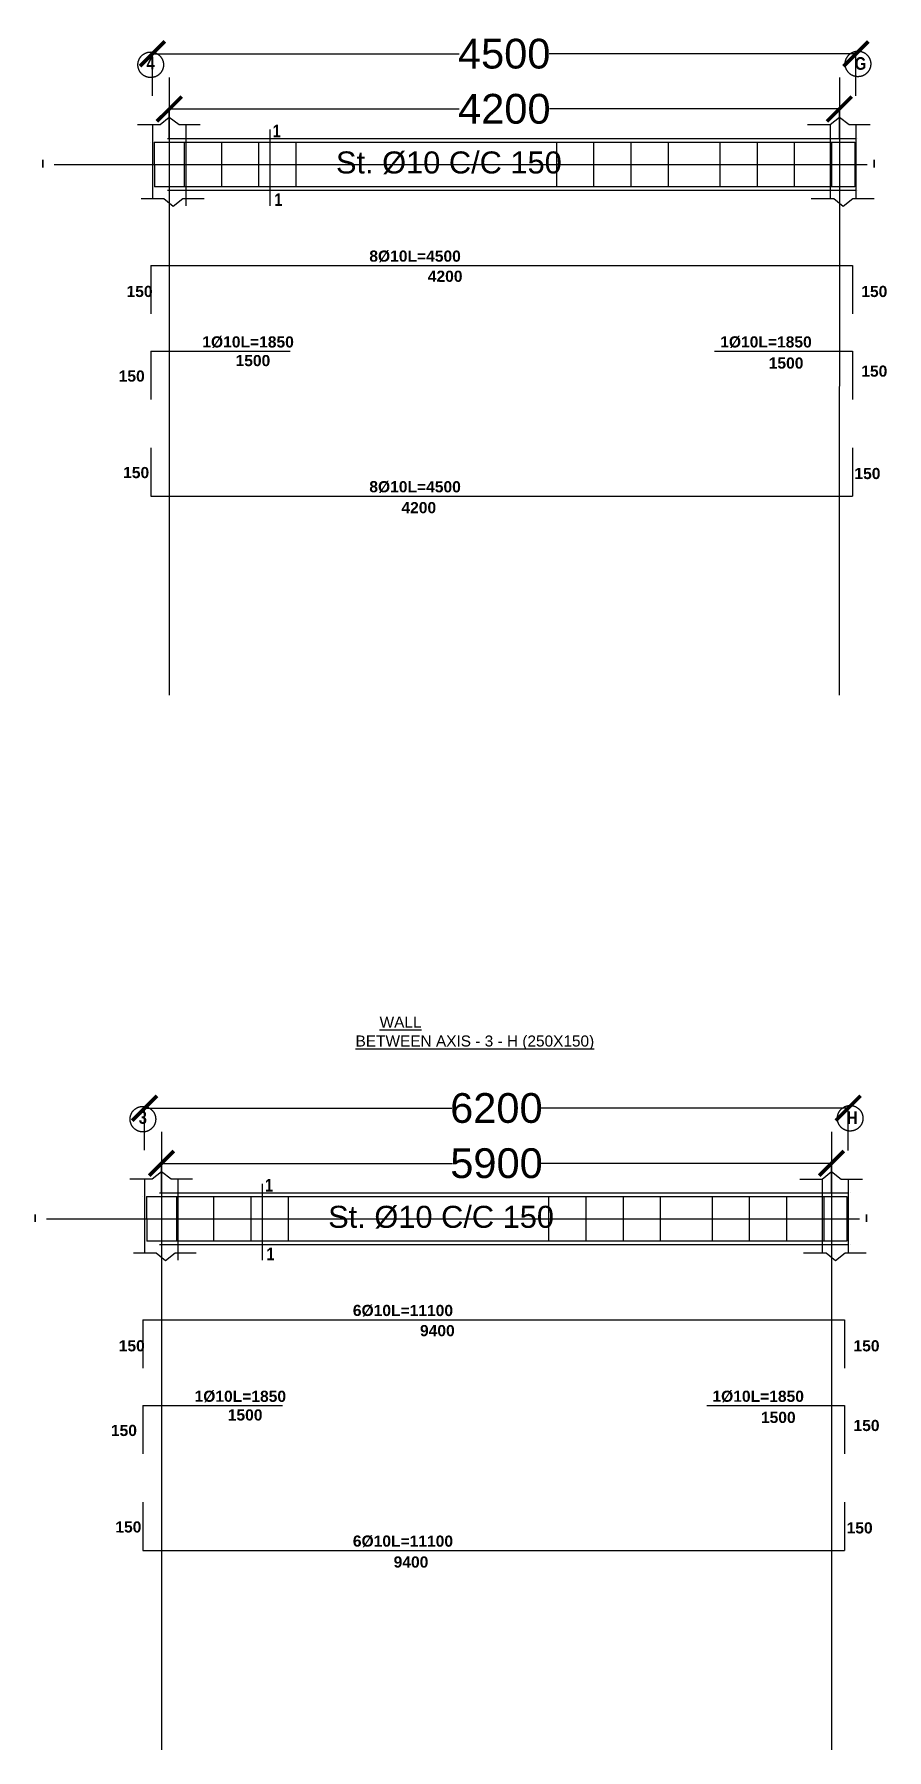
# Model space of a CAD drawing. Header units: millimetres. Extents: x -73920 to 111210, y -48963 to 87920.
# Drawn here: x 83968 to 87402, y 38507 to 45422 of the extents above; entities that cross this region are included whole.
import ezdxf

# ---------------------------------------------------------------- set-up
doc = ezdxf.new("R2010")
doc.units = ezdxf.units.MM
doc.header["$LTSCALE"] = 100
doc.header["$MEASUREMENT"] = 0
doc.linetypes.add('CENTER', pattern=[2, 1.25, -0.25, 0.25, -0.25])
doc.linetypes.add('CENTER2', pattern=[28.575, 19.05, -3.175, 3.175, -3.175])
doc.layers.add('AXIS', color=8, linetype='CENTER')
doc.layers.add('TEX', color=4, linetype='Continuous')
for name, color, linetype, lineweight in [('bar', 2, 'Continuous', 60), ('texts', 3, 'Continuous', 15), ('wal', 7, 'Continuous', 50)]:
    doc.layers.add(name, color=color, linetype=linetype, lineweight=lineweight)
doc.styles.add('50', font='arial.ttf', dxfattribs={"height": 150})
doc.styles.add('G', font='arial.ttf')
doc.styles.add('SIMPLEX', font='arial.ttf', dxfattribs={"height": 120})
doc.styles.add('Swiss Outline Bold Condensed', font='swisscbo.ttf')
doc.dimstyles.new('25SC', dxfattribs={"dimtxt": 20, "dimasz": 100, "dimexe": 0, "dimexo": 0, "dimgap": 0, "dimtad": 0, "dimdec": 0, "dimzin": 0, "dimdsep": 46, "dimtxsty": 'SIMPLEX', "dimblk": 'ARCHTICK', "dimcen": 0, "dimclrd": 1, "dimclre": 1, "dimclrt": 6, "dimadec": 0, "dimazin": 0, "dimtfac": 1, "dimtdec": 0, "dimtix": 1, "dimtmove": 2, "dimatfit": 3, "dimldrblk": 'ARCHTICK', "dimfxl": 50, "dimtolj": 1, "dimtzin": 0, "dimarcsym": 0})

# ---------------------------------------------------------------- blocks, each defined once
blk = doc.blocks.new('_ArchTick')
at = {"color": 0, "const_width": 0.15}
blk.add_lwpolyline([(-0.5, -0.5), (0.5, 0.5)], dxfattribs=at)
blk = doc.blocks.new('*D421')
at = {"color": 1, "lineweight": -2, "transparency": 16777216}
for p, q in [((84480.1, 40751.8), (84480.1, 40870.6)), ((84480.1, 40870.6), (85651.1, 40870.6)), ((87180.1, 40870.6), (86009.1, 40870.6)), ((87180.1, 40751.8), (87180.1, 40870.6))]:
    blk.add_line(p, q, dxfattribs=at)
at = {"layer": 'DEFPOINTS', "color": 0, "lineweight": 25, "transparency": 16777216}
for p in [(87180.1, 40870.6), (84480.1, 40751.8), (87180.1, 40751.8)]:
    blk.add_point(p, dxfattribs=at)
at = {"color": 1, "lineweight": -2, "transparency": 16777216, "xscale": 100, "yscale": 100, "zscale": 100, "rotation": 180}
blk.add_blockref('_ArchTick', (84480.1, 40870.6), dxfattribs=at)
at = {"color": 1, "lineweight": -2, "transparency": 16777216, "xscale": 100, "yscale": 100, "zscale": 100}
blk.add_blockref('_ArchTick', (87180.1, 40870.6), dxfattribs=at)
at = {"color": 6, "transparency": 16777216, "insert": (85830.1, 40870.6), "char_height": 120, "attachment_point": 5, "style": 'SIMPLEX'}
blk.add_mtext('\\A1;5900', dxfattribs=at)
blk = doc.blocks.new('*D423')
at = {"color": 1, "lineweight": -2, "transparency": 16777216}
for p, q in [((84411.9, 40923.2), (84411.9, 41093)), ((84411.9, 41093), (85650.2, 41093)), ((87247, 41093), (86008.8, 41093)), ((87247, 40923.1), (87247, 41093))]:
    blk.add_line(p, q, dxfattribs=at)
at = {"layer": 'DEFPOINTS', "color": 0, "lineweight": 25, "transparency": 16777216}
for p in [(87247, 41093), (84411.9, 40923.2), (87247, 40923.1)]:
    blk.add_point(p, dxfattribs=at)
at = {"color": 1, "lineweight": -2, "transparency": 16777216, "xscale": 100, "yscale": 100, "zscale": 100, "rotation": 180}
blk.add_blockref('_ArchTick', (84411.9, 41093), dxfattribs=at)
at = {"color": 1, "lineweight": -2, "transparency": 16777216, "xscale": 100, "yscale": 100, "zscale": 100}
blk.add_blockref('_ArchTick', (87247, 41093), dxfattribs=at)
at = {"color": 6, "transparency": 16777216, "insert": (85829.5, 41093), "char_height": 120, "attachment_point": 5, "style": 'SIMPLEX'}
blk.add_mtext('\\A1;6200', dxfattribs=at)
blk = doc.blocks.new('*D458')
at = {"color": 1, "lineweight": -2, "transparency": 16777216}
for p, q in [((84511.5, 45002.6), (84511.5, 45121.4)), ((84511.5, 45121.4), (85680.1, 45121.4)), ((87211.5, 45121.4), (86042.9, 45121.4)), ((87211.5, 45002.6), (87211.5, 45121.4))]:
    blk.add_line(p, q, dxfattribs=at)
at = {"layer": 'DEFPOINTS', "color": 0, "lineweight": 25, "transparency": 16777216}
for p in [(87211.5, 45121.4), (84511.5, 45002.6), (87211.5, 45002.6)]:
    blk.add_point(p, dxfattribs=at)
at = {"color": 1, "lineweight": -2, "transparency": 16777216, "xscale": 100, "yscale": 100, "zscale": 100, "rotation": 180}
blk.add_blockref('_ArchTick', (84511.5, 45121.4), dxfattribs=at)
at = {"color": 1, "lineweight": -2, "transparency": 16777216, "xscale": 100, "yscale": 100, "zscale": 100}
blk.add_blockref('_ArchTick', (87211.5, 45121.4), dxfattribs=at)
at = {"color": 6, "transparency": 16777216, "insert": (85861.5, 45121.4), "char_height": 120, "attachment_point": 5, "style": 'SIMPLEX'}
blk.add_mtext('\\A1;4200', dxfattribs=at)
blk = doc.blocks.new('*D460')
at = {"color": 1, "lineweight": -2, "transparency": 16777216}
for p, q in [((84443.3, 45174), (84443.3, 45343.7)), ((84443.3, 45343.7), (85679.5, 45343.7)), ((87278.4, 45343.7), (86042.3, 45343.7)), ((87278.4, 45173.8), (87278.4, 45343.7))]:
    blk.add_line(p, q, dxfattribs=at)
at = {"layer": 'DEFPOINTS', "color": 0, "lineweight": 25, "transparency": 16777216}
for p in [(87278.4, 45343.7), (84443.3, 45174), (87278.4, 45173.8)]:
    blk.add_point(p, dxfattribs=at)
at = {"color": 1, "lineweight": -2, "transparency": 16777216, "xscale": 100, "yscale": 100, "zscale": 100, "rotation": 180}
blk.add_blockref('_ArchTick', (84443.3, 45343.7), dxfattribs=at)
at = {"color": 1, "lineweight": -2, "transparency": 16777216, "xscale": 100, "yscale": 100, "zscale": 100}
blk.add_blockref('_ArchTick', (87278.4, 45343.7), dxfattribs=at)
at = {"color": 6, "transparency": 16777216, "insert": (85860.9, 45343.7), "char_height": 120, "attachment_point": 5, "style": 'SIMPLEX'}
blk.add_mtext('\\A1;4500', dxfattribs=at)

msp = doc.modelspace()

# ---------------------------------------------------------------- linework, layer by layer
at = {"color": 3}
for p, q in [((84383.24999993, 45058.35881684), (84473.99999993, 45058.35881684)), ((84443.32452923, 45058.36416813), (84443.32452923, 44760.30539008)), ((84473.99999993, 45058.35881684), (84511.50952271, 45088.65885564)), ((84511.50952271, 45088.65885564), (84550.64999993, 45058.35881684)), ((84550.64999993, 45058.35881684), (84636.14999993, 45058.35881684)), ((84579.00457498, 44731.3500194), (84579.00457498, 45058.35881684)), ((87083.25832147, 45058.24117061), (87174.00832147, 45058.24117061)), ((87174.00832147, 45058.24117061), (87211.51784425, 45088.54120941)), ((87174.06210367, 45058.24117061), (87174.06210367, 44758.60478431)), ((87211.51784425, 45088.54120941), (87250.65832147, 45058.24117061)), ((87250.65832147, 45058.24117061), (87336.15832147, 45058.24117061)), ((87278.40832147, 45058.24117061), (87278.40832147, 44758.60478431)), ((84436.5, 44987.55328734), (84436.57058824, 44987.55328734)), ((84504.00457505, 45002.55328734), (87278.40832147, 45002.55328734)), ((87286.50000005, 45002.55328734), (87286.50457517, 45002.55328734)), ((84047.7, 44897.55328734), (87324, 44897.55328734)), ((84398.62957498, 44760.3000388), (84489.37957498, 44760.3000388)), ((84489.37957498, 44760.3000388), (84526.88909776, 44730)), ((87278.40832147, 44792.55554336), (84504.00457505, 44792.55323047)), ((84526.88909776, 44730), (84566.02957498, 44760.3000388)), ((84566.02957498, 44760.3000388), (84651.52957498, 44760.3000388)), ((87098.63789653, 44760.18239257), (87189.38789653, 44760.18239257)), ((87189.38789653, 44760.18239257), (87226.89741931, 44729.88235377)), ((87226.89741931, 44729.88235377), (87266.03789653, 44760.18239257)), ((87266.03789653, 44760.18239257), (87351.53789653, 44760.18239257)), ((87286.50000005, 44792.5555749), (87286.49542503, 44792.5555749)), ((84436.47769956, 44490.75311184), (87263.97769949, 44490.75311184)), ((84436.47769956, 44490.75311184), (84436.47769956, 44295.75311184)), ((87263.97769949, 44490.75311184), (87263.97769949, 44295.75311184)), ((84436.46262783, 44144.85333472), (84991.46262783, 44144.85333472)), ((84436.46262783, 44144.85333472), (84436.46262783, 43949.85333472)), ((84443.96720295, 44144.85333472), (84998.96720295, 44144.85333472)), ((86708.96262776, 44144.85333472), (87263.96262776, 44144.85333472)), ((87263.96262776, 44144.85333472), (87263.96262776, 43949.85333472)), ((84436.46643171, 43755.90355805), (84436.46643171, 43560.90355805)), ((87263.96643164, 43755.90355805), (87263.96643164, 43560.90355805)), ((84436.46643171, 43560.90355805), (87263.96643164, 43560.90355805)), ((84351.84324696, 40807.605705), (84442.59324696, 40807.605705)), ((84411.91777626, 40807.61105628), (84411.91777626, 40509.55227824)), ((84442.59324696, 40807.605705), (84480.10276974, 40837.9057438)), ((84480.10276974, 40837.9057438), (84519.24324696, 40807.605705)), ((84519.24324696, 40807.605705), (84604.74324696, 40807.605705)), ((84547.59782201, 40480.59690756), (84547.59782201, 40807.605705)), ((87051.8515685, 40807.48805877), (87142.6015685, 40807.48805877)), ((87142.6015685, 40807.48805877), (87180.11109128, 40837.78809757)), ((87142.6553507, 40807.48805877), (87142.6553507, 40507.85167246)), ((87180.11109128, 40837.78809757), (87219.2515685, 40807.48805877)), ((87219.2515685, 40807.48805877), (87304.7515685, 40807.48805877)), ((87247.0015685, 40807.48805877), (87247.0015685, 40507.85167246)), ((84405.09324703, 40736.8001755), (84405.16383526, 40736.8001755)), ((84472.59782208, 40751.8001755), (87247.0015685, 40751.8001755)), ((87255.09324708, 40751.8001755), (87255.0978222, 40751.8001755)), ((84016.29324703, 40646.8001755), (87292.59324703, 40646.8001755)), ((87247.0015685, 40541.80243151), (84472.59782208, 40541.80011863)), ((87255.09324708, 40541.80246306), (87255.08867206, 40541.80246305)), ((84367.22282201, 40509.54692696), (84457.97282201, 40509.54692696)), ((84457.97282201, 40509.54692696), (84495.48234479, 40479.24688816)), ((84495.48234479, 40479.24688816), (84534.62282201, 40509.54692696)), ((84534.62282201, 40509.54692696), (84620.12282201, 40509.54692696)), ((87067.23114356, 40509.42928072), (87157.98114356, 40509.42928072)), ((87157.98114356, 40509.42928072), (87195.49066634, 40479.12924192)), ((87195.49066634, 40479.12924192), (87234.63114356, 40509.42928072)), ((87234.63114356, 40509.42928072), (87320.13114356, 40509.42928072)), ((84405.07094659, 40240), (87232.57094652, 40240)), ((84405.07094659, 40240), (84405.07094659, 40045)), ((87232.57094652, 40240), (87232.57094652, 40045)), ((84405.05587486, 39894.10022288), (84960.05587486, 39894.10022288)), ((84405.05587486, 39894.10022288), (84405.05587486, 39699.10022288)), ((84412.56044998, 39894.10022288), (84967.56044998, 39894.10022288)), ((86677.55587479, 39894.10022288), (87232.55587479, 39894.10022288)), ((87232.55587479, 39894.10022288), (87232.55587479, 39699.10022288)), ((84405.05967874, 39505.15044621), (84405.05967874, 39310.15044621)), ((87232.55967867, 39505.15044621), (87232.55967867, 39310.15044621)), ((84405.05967874, 39310.15044621), (87232.55967867, 39310.15044621))]:
    msp.add_line(p, q, dxfattribs=at)
at = {"color": 6}
for p, q in [((84451.05000053, 44987.55334196), (84451.89705936, 44807.55334196)), ((84451.05000079, 44987.55328692), (87273.74999981, 44987.55553392)), ((84571.5, 44987.55328734), (84571.5, 44807.55328734)), ((84721.5, 44987.55328734), (84721.5, 44807.55328734)), ((84871.5, 44987.55328734), (84871.5, 44807.55328734)), ((85021.5, 44987.55328734), (85021.5, 44807.55328734)), ((86071.5, 44987.55328734), (86071.5, 44807.55328734)), ((86221.5, 44987.55328734), (86221.5, 44807.55328734)), ((86371.5, 44987.55328734), (86371.5, 44807.55328734)), ((86521.5, 44987.55328734), (86521.5, 44807.55328734)), ((86730, 44987.55328734), (86730, 44807.55328734)), ((86880, 44987.55328734), (86880, 44807.55328734)), ((87030, 44987.55328734), (87030, 44807.55328734)), ((87180, 44987.55328734), (87180, 44807.55328734)), ((87273.74999981, 44987.55553392), (87273.74999981, 44807.55553392)), ((87273.74999981, 44807.56108992), (84451.89557673, 44807.86840052)), ((84419.64324756, 40736.80023011), (84420.49030639, 40556.80023011)), ((84419.64324782, 40736.80017507), (87242.34324684, 40736.80242208)), ((84540.09324703, 40736.8001755), (84540.09324703, 40556.8001755)), ((84690.09324703, 40736.8001755), (84690.09324703, 40556.8001755)), ((84840.09324703, 40736.8001755), (84840.09324703, 40556.8001755)), ((84990.09324703, 40736.8001755), (84990.09324703, 40556.8001755)), ((86040.09324703, 40736.8001755), (86040.09324703, 40556.8001755)), ((86190.09324703, 40736.8001755), (86190.09324703, 40556.8001755)), ((86340.09324703, 40736.8001755), (86340.09324703, 40556.8001755)), ((86490.09324703, 40736.8001755), (86490.09324703, 40556.8001755)), ((86698.59324703, 40736.8001755), (86698.59324703, 40556.8001755)), ((86848.59324703, 40736.8001755), (86848.59324703, 40556.8001755)), ((86998.59324703, 40736.8001755), (86998.59324703, 40556.8001755)), ((87148.59324703, 40736.8001755), (87148.59324703, 40556.8001755)), ((87242.34324684, 40736.80242208), (87242.34324684, 40556.80242208)), ((87242.34324684, 40556.80797807), (84420.48882376, 40557.11528867))]:
    msp.add_line(p, q, dxfattribs=at)
at = {"layer": 'AXIS', "linetype": 'CENTER2', "ltscale": 1000}
for p, q in [((84511.51527216, 45248.05122123), (84511.40675297, 42757.51072403)), ((87211.51527258, 45248.06298582), (87211.40675339, 42757.52248862)), ((84480.10851919, 40997.29810939), (84480, 38506.75761219)), ((87180.10851961, 40997.30987397), (87180.00000042, 38506.76937677))]:
    msp.add_line(p, q, dxfattribs=at)
at = {"layer": 'AXIS', "ltscale": 500}
for centre in [(84436.51527223, 45299.61159514), (87286.51542579, 45303.13472018), (84405.10851926, 41048.85848329), (87255.10867282, 41052.38160834)]:
    msp.add_circle(centre, 51.55710597, dxfattribs=at)
at = {"layer": 'bar', "ltscale": 150, "const_width": 6}
for points in [[(84917.55, 44730.30328734), (84917.55, 45039.38348155)], [(84886.14324703, 40479.5501755), (84886.14324703, 40788.63036971)]]:
    msp.add_lwpolyline(points, dxfattribs=at)

# ---------------------------------------------------------------- texts
at = {"layer": 'TEX'}
for s, height, style, p in [('4', 51, 'Swiss Outline Bold Condensed', (84420, 45280.80328734)), ('G', 51, 'Swiss Outline Bold Condensed', (87274.05, 45279.45328734)), ('1', 51, 'Swiss Outline Bold Condensed', (84928.36212236, 45007.59917926)), ('1', 51, 'Swiss Outline Bold Condensed', (84934.5, 44730.30328734)), ('%%UWALL', 44.4, 'G', (85358.94324703, 41417.67071611)), ('%%UBETWEEN AXIS - 3 - H (250X150)', 44.4, 'G', (85262.04324703, 41341.7001755)), ('3', 51, 'Swiss Outline Bold Condensed', (84388.59324703, 41030.0501755)), ('H', 51, 'Swiss Outline Bold Condensed', (87242.64324703, 41028.7001755)), ('1', 51, 'Swiss Outline Bold Condensed', (84896.95536939, 40756.84606742)), ('1', 51, 'Swiss Outline Bold Condensed', (84903.09324703, 40479.5501755))]:
    msp.add_text(s, height=height, dxfattribs=dict(at, style=style)).set_placement(p)
at = {"layer": 'TEX', "char_height": 88.8, "attachment_point": 1, "style": 'G'}
for insert in [(85183.05, 44950.20328734), (85151.64324703, 40699.4501755)]:
    msp.add_mtext_dynamic_manual_height_columns('St. %%C10 C/C 150', width=2462.3996833919, gutter_width=1, heights=[0], dxfattribs=dict(at, insert=insert))
at = {"layer": 'texts', "lineweight": 50, "ltscale": 2, "char_height": 31.5, "width": 183.1327953573, "attachment_point": 1}
for insert in [(83996.00524215, 44916.45890363), (87346.00524215, 44916.45890363), (83964.59848918, 40665.70579178), (87314.59848918, 40665.70579178)]:
    msp.add_mtext('{\\fArial|b1|i0|c0|p34;I}', dxfattribs=dict(at, insert=insert))
at = {"layer": 'wal', "lineweight": 50, "char_height": 45, "attachment_point": 3, "rotation": 359.9537251911, "style": '50'}
for s, insert in [('{\\fArial|b1|i0|c0|p34;8%%C10L=4500}', (85686.20189111, 44550.64210231)), ('{\\fArial|b1|i0|c0|p34;4200}', (85692.95189111, 44469.49210231)), ('{\\fArial|b1|i0|c0|p34;150}', (84443.98227469, 44408.33333867)), ('{\\fArial|b1|i0|c0|p34;150}', (87404.84999993, 44408.25328734)), ('{\\fArial|b1|i0|c0|p34;1%%C10L=1850}', (85013.3064663, 44204.74232519)), ('{\\fArial|b1|i0|c0|p34;1%%C10L=1850}', (87100.25189104, 44204.74232519)), ('{\\fArial|b1|i0|c0|p34;1500}', (84918.32045984, 44129.57107759)), ('{\\fArial|b1|i0|c0|p34;150}', (84412.36647607, 44067.1011763)), ('{\\fArial|b1|i0|c0|p34;1500}', (87066.84278567, 44119.56464825)), ('{\\fArial|b1|i0|c0|p34;150}', (87404.84999993, 44087.12107759)), ('{\\fArial|b1|i0|c0|p34;150}', (84430.35457519, 43678.0713483)), ('{\\fArial|b1|i0|c0|p34;150}', (87377.11588458, 43674.32107759)), ('{\\fArial|b1|i0|c0|p34;8%%C10L=4500}', (85686.20189111, 43620.79254852)), ('{\\fArial|b1|i0|c0|p34;4200}', (85586.71588465, 43536.62107759)), ('{\\fArial|b1|i0|c0|p34;6%%C10L=11100}', (85654.79513814, 40299.88899047)), ('{\\fArial|b1|i0|c0|p34;9400}', (85661.54513814, 40218.73899047)), ('{\\fArial|b1|i0|c0|p34;150}', (84412.57552172, 40157.58022683)), ('{\\fArial|b1|i0|c0|p34;150}', (87373.44324696, 40157.5001755)), ('{\\fArial|b1|i0|c0|p34;1%%C10L=1850}', (84981.89971333, 39953.98921335)), ('{\\fArial|b1|i0|c0|p34;1%%C10L=1850}', (87068.84513807, 39953.98921335)), ('{\\fArial|b1|i0|c0|p34;1500}', (84886.91370687, 39878.81796575)), ('{\\fArial|b1|i0|c0|p34;1500}', (87035.4360327, 39868.81153641)), ('{\\fArial|b1|i0|c0|p34;150}', (87373.44324696, 39836.36796575)), ('{\\fArial|b1|i0|c0|p34;150}', (84380.9597231, 39816.34806446)), ('{\\fArial|b1|i0|c0|p34;150}', (84398.94782222, 39427.31823646)), ('{\\fArial|b1|i0|c0|p34;150}', (87345.70913161, 39423.56796575)), ('{\\fArial|b1|i0|c0|p34;6%%C10L=11100}', (85654.79513814, 39370.03943667)), ('{\\fArial|b1|i0|c0|p34;9400}', (85555.30913168, 39285.86796575))]:
    msp.add_mtext(s, dxfattribs=dict(at, insert=insert))

# ---------------------------------------------------------------- dimensions: what is measured, and where the dimension line sits
at = {"color": 3}
for base, p1, p2, text, picture, middle in [((87278.40832147, 45343.74535894), (84443.32452923, 45173.95623973), (87278.40832147, 45173.82997427), '4500', '*D460', (85860.86642535, 45343.74535894)), ((87211.5045751, 45121.35328734), (84511.50457505, 45002.5500192), (87211.5045751, 45002.55328734), '4200', '*D458', (85861.50457507, 45121.35328734)), ((87247.0015685, 41092.9922471), (84411.91777626, 40923.20312788), (87247.0015685, 40923.07686242), '6200', '*D423', (85829.45967238, 41092.9922471)), ((87180.09782212, 40870.6001755), (84480.09782208, 40751.79690736), (87180.09782212, 40751.8001755), '5900', '*D421', (85830.0978221, 40870.6001755))]:
    dim = msp.add_linear_dim(base=base, p1=p1, p2=p2, text=text, dimstyle='25SC', dxfattribs=at)
    dim.commit()
    dim.dimension.update_dxf_attribs({"geometry": picture, "text_midpoint": middle})

doc.saveas('drawing.dxf')
